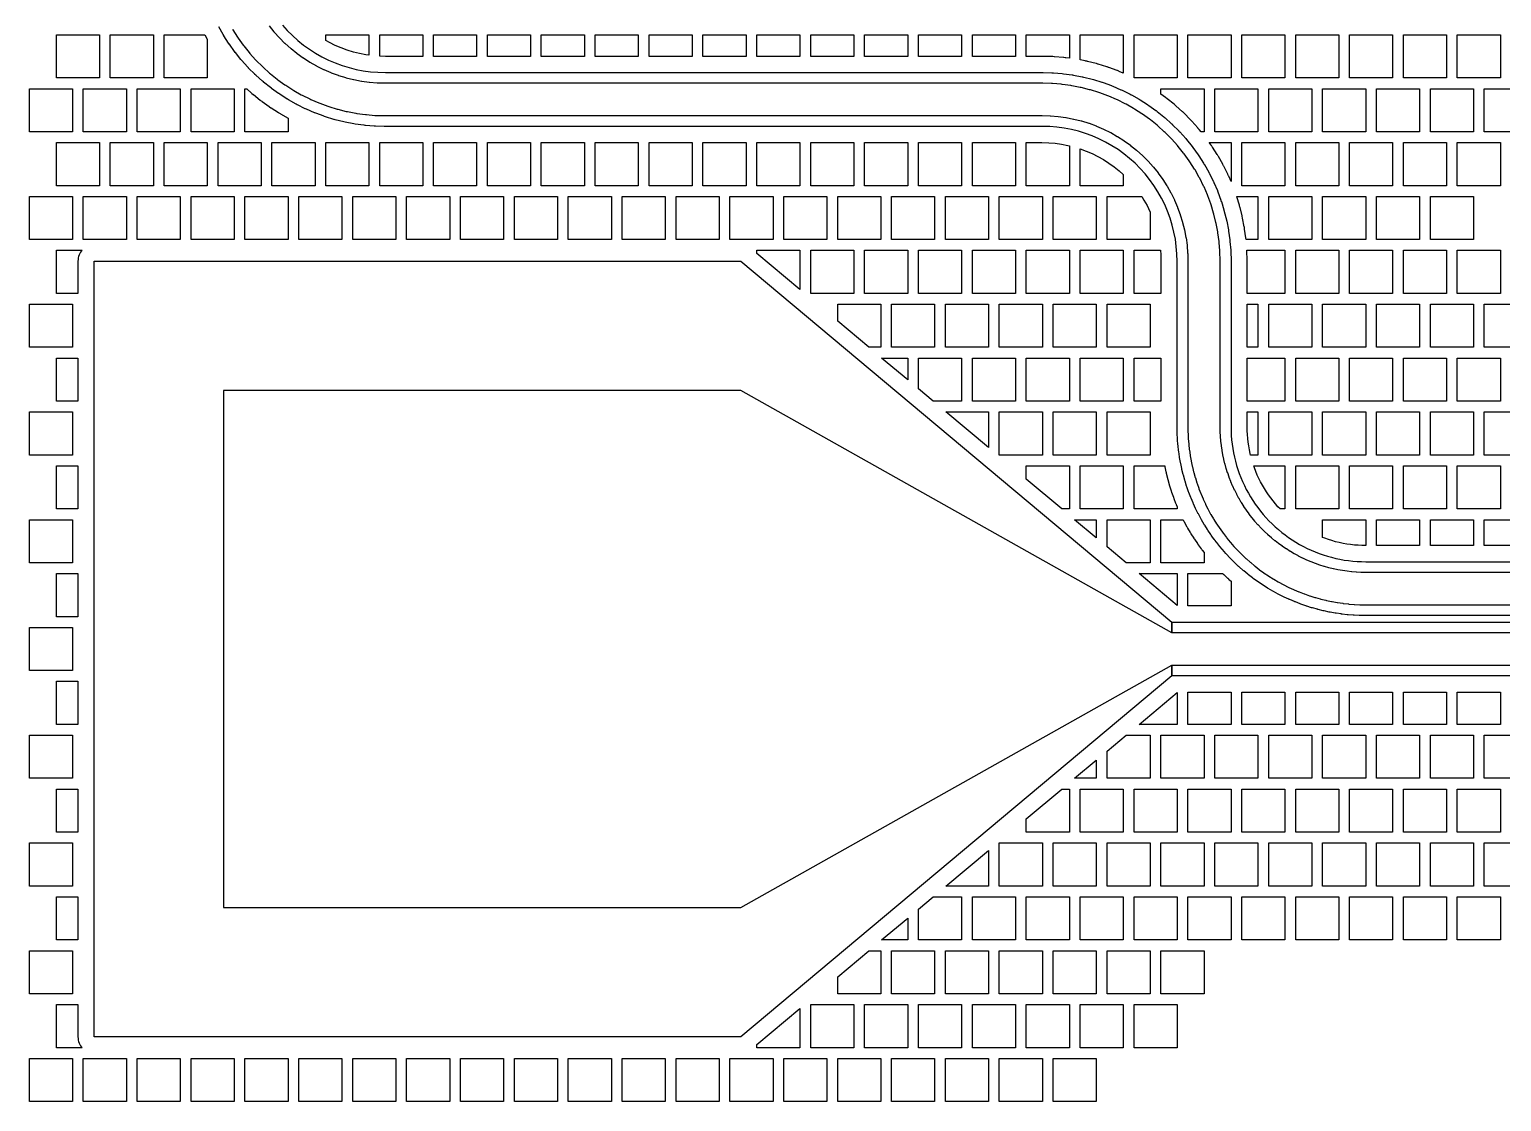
# Model space of a CAD drawing. Header units: metres. Extents: x -10 to 2022, y -10 to 2010.
# Drawn here: x -10 to 673, y -10 to 488 of the extents above; entities that cross this region are included whole.
import ezdxf

# ---------------------------------------------------------------- set-up
doc = ezdxf.new("R2010")
doc.units = ezdxf.units.M

msp = doc.modelspace()

# ---------------------------------------------------------------- linework, layer by layer
for points in [[(2.5, 465), (2.5, 485), (22.5, 485), (22.5, 465), (2.5, 465), (2.5, 465)], [(27.5, 465), (27.5, 485), (47.5, 485), (47.5, 465), (27.5, 465), (27.5, 465)], [(52.5, 465), (52.5, 485), (71.34, 485), (72.5, 482.95), (72.5, 465), (52.5, 465), (52.5, 465)], [(610, 215.5), (609.98, 215.5), (609.82, 215.5), (609.8, 215.5), (607.4, 215.54), (607.36, 215.54), (607.04, 215.55), (607, 215.55), (604.59, 215.67), (604.55, 215.67), (604.23, 215.69), (604.19, 215.69), (601.8, 215.89), (601.76, 215.89), (601.44, 215.92), (601.4, 215.93), (599.01, 216.19), (598.97, 216.2), (598.65, 216.24), (598.61, 216.25), (596.23, 216.59), (596.19, 216.6), (595.88, 216.65), (595.84, 216.66), (593.47, 217.08), (593.43, 217.08), (593.12, 217.15), (593.08, 217.15), (590.73, 217.65), (590.69, 217.66), (590.37, 217.73), (590.33, 217.74), (588, 218.31), (587.96, 218.32), (587.65, 218.4), (587.61, 218.41), (585.3, 219.06), (585.26, 219.07), (584.95, 219.16), (584.91, 219.18), (582.62, 219.9), (582.58, 219.91), (582.28, 220.01), (582.24, 220.02), (579.97, 220.82), (579.93, 220.83), (579.63, 220.94), (579.59, 220.95), (577.35, 221.82), (577.31, 221.84), (577.02, 221.96), (576.98, 221.97), (574.77, 222.91), (574.73, 222.93), (574.44, 223.05), (574.4, 223.07), (572.22, 224.08), (572.18, 224.1), (571.89, 224.24), (571.86, 224.25), (569.71, 225.33), (569.67, 225.35), (569.39, 225.5), (569.35, 225.52), (567.24, 226.66), (567.2, 226.68), (566.92, 226.84), (566.89, 226.86), (564.81, 228.07), (564.78, 228.09), (564.5, 228.26), (564.47, 228.28), (562.43, 229.56), (562.4, 229.58), (562.13, 229.76), (562.1, 229.78), (560.11, 231.12), (560.07, 231.14), (559.81, 231.33), (559.78, 231.35), (557.83, 232.76), (557.79, 232.78), (557.54, 232.97), (557.51, 233), (555.6, 234.47), (555.57, 234.49), (555.32, 234.69), (555.29, 234.72), (553.43, 236.24), (553.4, 236.27), (553.16, 236.48), (553.13, 236.5), (551.32, 238.09), (551.29, 238.12), (551.06, 238.33), (551.03, 238.36), (549.27, 240.01), (549.24, 240.03), (549.01, 240.26), (548.98, 240.28), (547.28, 241.98), (547.26, 242.01), (547.03, 242.24), (547.01, 242.27), (545.36, 244.03), (545.33, 244.06), (545.12, 244.29), (545.09, 244.32), (543.5, 246.13), (543.48, 246.16), (543.27, 246.4), (543.24, 246.43), (541.72, 248.29), (541.69, 248.32), (541.49, 248.57), (541.47, 248.6), (540, 250.51), (539.97, 250.54), (539.78, 250.79), (539.76, 250.83), (538.35, 252.78), (538.33, 252.81), (538.14, 253.07), (538.12, 253.11), (536.78, 255.1), (536.76, 255.13), (536.58, 255.4), (536.56, 255.43), (535.28, 257.47), (535.26, 257.5), (535.09, 257.78), (535.07, 257.81), (533.86, 259.89), (533.84, 259.92), (533.68, 260.2), (533.66, 260.24), (532.52, 262.35), (532.5, 262.39), (532.35, 262.67), (532.33, 262.71), (531.25, 264.86), (531.24, 264.89), (531.1, 265.18), (531.08, 265.22), (530.07, 267.4), (530.05, 267.44), (529.93, 267.73), (529.91, 267.77), (528.97, 269.98), (528.96, 270.02), (528.84, 270.31), (528.82, 270.35), (527.95, 272.59), (527.94, 272.63), (527.83, 272.93), (527.82, 272.97), (527.02, 275.24), (527.01, 275.28), (526.91, 275.58), (526.9, 275.62), (526.18, 277.91), (526.16, 277.95), (526.07, 278.26), (526.06, 278.3), (525.41, 280.61), (525.4, 280.65), (525.32, 280.96), (525.31, 281), (524.74, 283.33), (524.73, 283.37), (524.66, 283.69), (524.65, 283.73), (524.15, 286.08), (524.15, 286.12), (524.08, 286.43), (524.08, 286.47), (523.66, 288.84), (523.65, 288.88), (523.6, 289.19), (523.59, 289.23), (523.25, 291.61), (523.24, 291.65), (523.2, 291.97), (523.19, 292.01), (522.93, 294.4), (522.92, 294.44), (522.89, 294.76), (522.89, 294.8), (522.69, 297.19), (522.69, 297.23), (522.67, 297.55), (522.67, 297.59), (522.55, 300), (522.55, 300.04), (522.54, 300.36), (522.54, 300.4), (522.5, 302.8), (522.5, 302.82), (522.5, 302.98), (522.5, 303), (522.5, 379.83), (522.4, 383.38), (522.13, 386.76), (521.67, 390.11), (521.03, 393.43), (520.22, 396.72), (519.22, 399.95), (518.06, 403.13), (516.72, 406.24), (515.22, 409.27), (513.55, 412.22), (511.73, 415.07), (509.75, 417.82), (507.63, 420.46), (505.37, 422.98), (502.98, 425.37), (500.46, 427.63), (497.82, 429.75), (495.07, 431.73), (492.22, 433.55), (489.27, 435.22), (486.24, 436.72), (483.13, 438.06), (479.95, 439.22), (476.72, 440.22), (473.43, 441.03), (470.11, 441.67), (466.76, 442.13), (463.38, 442.4), (459.83, 442.5), (155, 442.5), (154.97, 442.5), (154.7, 442.5), (154.66, 442.5), (150.6, 442.61), (150.53, 442.62), (149.99, 442.65), (149.93, 442.65), (145.88, 442.98), (145.81, 442.99), (145.27, 443.05), (145.2, 443.05), (141.18, 443.6), (141.11, 443.61), (140.58, 443.7), (140.51, 443.71), (136.52, 444.48), (136.46, 444.49), (135.93, 444.61), (135.86, 444.62), (131.92, 445.6), (131.85, 445.62), (131.33, 445.77), (131.27, 445.78), (127.38, 446.98), (127.32, 447), (126.81, 447.17), (126.74, 447.19), (122.93, 448.59), (122.87, 448.62), (122.36, 448.82), (122.3, 448.84), (118.57, 450.45), (118.51, 450.48), (118.02, 450.7), (117.95, 450.73), (114.32, 452.54), (114.26, 452.57), (113.78, 452.82), (113.72, 452.86), (110.18, 454.85), (110.12, 454.89), (109.66, 455.17), (109.6, 455.2), (106.18, 457.39), (106.12, 457.43), (105.67, 457.73), (105.62, 457.77), (102.32, 460.14), (102.27, 460.18), (101.83, 460.51), (101.78, 460.55), (98.61, 463.1), (98.56, 463.14), (98.15, 463.49), (98.1, 463.53), (95.08, 466.25), (95.03, 466.29), (94.63, 466.66), (94.58, 466.71), (91.71, 469.58), (91.66, 469.63), (91.29, 470.03), (91.25, 470.08), (88.53, 473.1), (88.49, 473.15), (88.14, 473.56), (88.1, 473.61), (85.55, 476.78), (85.51, 476.83), (85.18, 477.27), (85.14, 477.32), (82.77, 480.62), (82.73, 480.67), (82.43, 481.12), (82.39, 481.18), (80.2, 484.6), (80.17, 484.66), (79.89, 485.12), (79.85, 485.18), (77.86, 488.72)], [(84.19, 487.67), (84.43, 487.27), (86.59, 483.9), (86.85, 483.51), (89.18, 480.26), (89.47, 479.89), (91.97, 476.77), (92.28, 476.41), (94.95, 473.44), (95.27, 473.1), (98.1, 470.27), (98.44, 469.95), (101.41, 467.28), (101.77, 466.97), (104.89, 464.47), (105.26, 464.18), (108.51, 461.85), (108.9, 461.59), (112.27, 459.43), (112.67, 459.19), (116.15, 457.22), (116.57, 457), (120.15, 455.23), (120.58, 455.03), (124.24, 453.45), (124.69, 453.28), (128.43, 451.9), (128.88, 451.75), (132.7, 450.57), (133.16, 450.45), (137.03, 449.48), (137.5, 449.38), (141.42, 448.63), (141.89, 448.55), (145.85, 448.01), (146.32, 447.96), (150.3, 447.64), (150.77, 447.61), (154.78, 447.5), (155.02, 447.5), (459.86, 447.5), (459.93, 447.5), (463.59, 447.4), (463.72, 447.39), (467.23, 447.11), (467.36, 447.09), (470.85, 446.62), (470.99, 446.6), (474.44, 445.93), (474.58, 445.9), (477.99, 445.05), (478.12, 445.02), (481.49, 443.98), (481.62, 443.94), (484.92, 442.73), (485.05, 442.68), (488.28, 441.29), (488.4, 441.23), (491.56, 439.66), (491.68, 439.6), (494.74, 437.87), (494.86, 437.8), (497.82, 435.9), (497.93, 435.83), (500.79, 433.77), (500.9, 433.69), (503.64, 431.49), (503.75, 431.4), (506.37, 429.05), (506.47, 428.95), (508.95, 426.47), (509.05, 426.37), (511.4, 423.75), (511.49, 423.64), (513.69, 420.9), (513.77, 420.79), (515.83, 417.93), (515.9, 417.82), (517.8, 414.86), (517.87, 414.74), (519.6, 411.68), (519.66, 411.56), (521.23, 408.4), (521.29, 408.28), (522.68, 405.05), (522.73, 404.92), (523.94, 401.62), (523.98, 401.49), (525.02, 398.12), (525.05, 397.99), (525.9, 394.58), (525.93, 394.44), (526.6, 390.99), (526.62, 390.85), (527.09, 387.36), (527.11, 387.23), (527.39, 383.72), (527.4, 383.59), (527.5, 379.93), (527.5, 379.86), (527.5, 303.01), (527.5, 302.87), (527.54, 300.5), (527.55, 300.22), (527.66, 297.85), (527.68, 297.57), (527.87, 295.22), (527.9, 294.94), (528.16, 292.59), (528.2, 292.31), (528.54, 289.97), (528.58, 289.69), (529, 287.37), (529.05, 287.09), (529.54, 284.78), (529.6, 284.51), (530.16, 282.21), (530.23, 281.94), (530.87, 279.66), (530.95, 279.39), (531.66, 277.14), (531.75, 276.87), (532.53, 274.64), (532.63, 274.38), (533.48, 272.17), (533.58, 271.91), (534.51, 269.73), (534.62, 269.48), (535.61, 267.33), (535.73, 267.08), (536.79, 264.97), (536.92, 264.72), (538.05, 262.64), (538.19, 262.39), (539.38, 260.35), (539.52, 260.11), (540.78, 258.11), (540.94, 257.88), (542.26, 255.92), (542.42, 255.69), (543.8, 253.77), (543.97, 253.54), (545.41, 251.67), (545.59, 251.45), (547.09, 249.63), (547.27, 249.42), (548.83, 247.64), (549.02, 247.43), (550.64, 245.71), (550.83, 245.51), (552.51, 243.83), (552.71, 243.64), (554.43, 242.02), (554.64, 241.83), (556.42, 240.27), (556.63, 240.09), (558.45, 238.59), (558.67, 238.41), (560.54, 236.97), (560.77, 236.8), (562.69, 235.42), (562.92, 235.26), (564.88, 233.94), (565.11, 233.78), (567.11, 232.52), (567.35, 232.38), (569.39, 231.19), (569.64, 231.05), (571.72, 229.92), (571.97, 229.79), (574.08, 228.73), (574.33, 228.61), (576.48, 227.62), (576.73, 227.51), (578.91, 226.58), (579.17, 226.48), (581.38, 225.63), (581.64, 225.53), (583.87, 224.75), (584.14, 224.66), (586.39, 223.95), (586.66, 223.87), (588.94, 223.23), (589.21, 223.16), (591.51, 222.6), (591.78, 222.54), (594.09, 222.05), (594.37, 222), (596.69, 221.58), (596.97, 221.54), (599.31, 221.2), (599.59, 221.16), (601.94, 220.9), (602.22, 220.87), (604.57, 220.68), (604.85, 220.66), (607.22, 220.55), (607.5, 220.54), (609.87, 220.5), (610.01, 220.5), (1030, 220.5)], [(1030, 235.5), (610.08, 235.5), (610.04, 235.5), (607.88, 235.53), (607.8, 235.54), (605.72, 235.64), (605.64, 235.64), (603.56, 235.81), (603.48, 235.82), (601.41, 236.05), (601.33, 236.06), (599.27, 236.36), (599.19, 236.37), (597.14, 236.74), (597.06, 236.75), (595.02, 237.19), (594.94, 237.2), (592.92, 237.7), (592.84, 237.72), (590.83, 238.28), (590.76, 238.3), (588.77, 238.93), (588.69, 238.95), (586.73, 239.64), (586.65, 239.67), (584.71, 240.42), (584.63, 240.45), (582.71, 241.26), (582.64, 241.29), (580.75, 242.17), (580.68, 242.2), (578.81, 243.14), (578.74, 243.17), (576.91, 244.17), (576.84, 244.21), (575.04, 245.26), (574.98, 245.3), (573.21, 246.41), (573.14, 246.45), (571.42, 247.62), (571.35, 247.66), (569.66, 248.88), (569.6, 248.93), (567.95, 250.2), (567.88, 250.25), (566.28, 251.58), (566.22, 251.63), (564.65, 253.01), (564.59, 253.06), (563.07, 254.48), (563.01, 254.54), (561.54, 256.01), (561.48, 256.07), (560.06, 257.59), (560.01, 257.65), (558.63, 259.22), (558.58, 259.28), (557.25, 260.88), (557.2, 260.95), (555.93, 262.6), (555.88, 262.66), (554.66, 264.35), (554.62, 264.42), (553.45, 266.14), (553.41, 266.21), (552.3, 267.98), (552.26, 268.04), (551.21, 269.84), (551.17, 269.91), (550.17, 271.74), (550.14, 271.81), (549.2, 273.68), (549.17, 273.75), (548.29, 275.64), (548.26, 275.71), (547.45, 277.63), (547.42, 277.71), (546.67, 279.65), (546.64, 279.73), (545.95, 281.69), (545.93, 281.77), (545.3, 283.76), (545.28, 283.83), (544.72, 285.84), (544.7, 285.92), (544.2, 287.94), (544.19, 288.02), (543.75, 290.06), (543.74, 290.14), (543.37, 292.19), (543.36, 292.27), (543.06, 294.33), (543.05, 294.41), (542.82, 296.48), (542.81, 296.56), (542.64, 298.64), (542.64, 298.72), (542.54, 300.8), (542.53, 300.88), (542.5, 303.04), (542.5, 303.08), (542.5, 379.98), (542.5, 380.22), (542.39, 384.23), (542.36, 384.7), (542.04, 388.68), (541.99, 389.15), (541.45, 393.11), (541.37, 393.58), (540.62, 397.5), (540.52, 397.97), (539.55, 401.84), (539.43, 402.3), (538.25, 406.12), (538.1, 406.57), (536.72, 410.31), (536.55, 410.76), (534.97, 414.42), (534.77, 414.85), (533, 418.43), (532.78, 418.85), (530.81, 422.33), (530.57, 422.73), (528.41, 426.1), (528.15, 426.49), (525.82, 429.74), (525.53, 430.11), (523.03, 433.23), (522.72, 433.59), (520.05, 436.56), (519.73, 436.9), (516.9, 439.73), (516.56, 440.05), (513.59, 442.72), (513.23, 443.03), (510.11, 445.53), (509.74, 445.82), (506.49, 448.15), (506.1, 448.41), (502.73, 450.57), (502.33, 450.81), (498.85, 452.78), (498.43, 453), (494.85, 454.77), (494.42, 454.97), (490.76, 456.55), (490.31, 456.72), (486.57, 458.1), (486.12, 458.25), (482.3, 459.43), (481.84, 459.55), (477.97, 460.52), (477.5, 460.62), (473.58, 461.37), (473.11, 461.45), (469.15, 461.99), (468.68, 462.04), (464.7, 462.36), (464.23, 462.39), (460.22, 462.5), (459.98, 462.5), (155.14, 462.5), (155.07, 462.5), (151.41, 462.6), (151.28, 462.61), (147.77, 462.89), (147.64, 462.91), (144.15, 463.38), (144.01, 463.4), (140.56, 464.07), (140.42, 464.1), (137.01, 464.95), (136.88, 464.98), (133.51, 466.02), (133.38, 466.06), (130.08, 467.27), (129.95, 467.32), (126.72, 468.71), (126.6, 468.77), (123.44, 470.34), (123.32, 470.4), (120.26, 472.13), (120.14, 472.2), (117.18, 474.1), (117.07, 474.17), (114.21, 476.23), (114.1, 476.31), (111.36, 478.51), (111.25, 478.6), (108.63, 480.95), (108.53, 481.05), (106.05, 483.53), (105.95, 483.63), (103.6, 486.25), (103.51, 486.36), (101.31, 489.1)], [(107.37, 489.54), (109.63, 487.02), (112.02, 484.63), (114.54, 482.37), (117.18, 480.25), (119.93, 478.27), (122.78, 476.45), (125.73, 474.78), (128.76, 473.28), (131.87, 471.94), (135.05, 470.78), (138.28, 469.78), (141.57, 468.97), (144.89, 468.33), (148.24, 467.87), (151.62, 467.6), (155.17, 467.5), (460, 467.5), (460.03, 467.5), (460.3, 467.5), (460.34, 467.5), (464.4, 467.39), (464.47, 467.38), (465.01, 467.35), (465.07, 467.35), (469.12, 467.02), (469.19, 467.01), (469.73, 466.95), (469.8, 466.95), (473.82, 466.4), (473.89, 466.39), (474.42, 466.3), (474.49, 466.29), (478.48, 465.52), (478.54, 465.51), (479.07, 465.39), (479.14, 465.38), (483.08, 464.4), (483.15, 464.38), (483.67, 464.23), (483.73, 464.22), (487.62, 463.02), (487.68, 463), (488.19, 462.83), (488.26, 462.81), (492.07, 461.41), (492.13, 461.38), (492.64, 461.18), (492.7, 461.16), (496.43, 459.55), (496.49, 459.52), (496.98, 459.3), (497.05, 459.27), (500.68, 457.46), (500.74, 457.43), (501.22, 457.18), (501.28, 457.14), (504.82, 455.15), (504.88, 455.11), (505.34, 454.83), (505.4, 454.8), (508.82, 452.61), (508.88, 452.57), (509.33, 452.27), (509.38, 452.23), (512.68, 449.86), (512.73, 449.82), (513.17, 449.49), (513.22, 449.45), (516.39, 446.9), (516.44, 446.86), (516.85, 446.51), (516.9, 446.47), (519.92, 443.75), (519.97, 443.71), (520.37, 443.34), (520.42, 443.29), (523.29, 440.42), (523.34, 440.37), (523.71, 439.97), (523.75, 439.92), (526.47, 436.9), (526.51, 436.85), (526.86, 436.44), (526.9, 436.39), (529.45, 433.22), (529.49, 433.17), (529.82, 432.73), (529.86, 432.68), (532.23, 429.38), (532.27, 429.33), (532.57, 428.88), (532.61, 428.82), (534.8, 425.4), (534.83, 425.34), (535.11, 424.88), (535.15, 424.82), (537.14, 421.28), (537.18, 421.22), (537.43, 420.74), (537.46, 420.68), (539.27, 417.05), (539.3, 416.98), (539.52, 416.49), (539.55, 416.43), (541.16, 412.7), (541.18, 412.64), (541.38, 412.13), (541.41, 412.07), (542.81, 408.26), (542.83, 408.19), (543, 407.68), (543.02, 407.62), (544.22, 403.73), (544.23, 403.67), (544.38, 403.15), (544.4, 403.08), (545.38, 399.14), (545.39, 399.07), (545.51, 398.54), (545.52, 398.48), (546.29, 394.49), (546.3, 394.42), (546.39, 393.89), (546.4, 393.82), (546.95, 389.8), (546.95, 389.73), (547.01, 389.19), (547.02, 389.12), (547.35, 385.07), (547.35, 385.01), (547.38, 384.47), (547.39, 384.4), (547.5, 380.34), (547.5, 380.3), (547.5, 380.03), (547.5, 380), (547.5, 303.1), (547.53, 301), (547.63, 299), (547.79, 297), (548.01, 295.01), (548.3, 293.03), (548.65, 291.05), (549.07, 289.09), (549.55, 287.15), (550.08, 285.22), (550.69, 283.31), (551.35, 281.42), (552.07, 279.55), (552.85, 277.7), (553.69, 275.88), (554.59, 274.09), (555.54, 272.33), (556.55, 270.6), (557.62, 268.9), (558.74, 267.24), (559.91, 265.62), (561.14, 264.03), (562.41, 262.49), (563.73, 260.98), (565.1, 259.52), (566.52, 258.1), (567.98, 256.73), (569.49, 255.41), (571.03, 254.14), (572.62, 252.91), (574.24, 251.74), (575.9, 250.62), (577.6, 249.55), (579.33, 248.54), (581.09, 247.59), (582.88, 246.69), (584.7, 245.85), (586.55, 245.07), (588.42, 244.35), (590.31, 243.69), (592.22, 243.08), (594.15, 242.55), (596.09, 242.07), (598.05, 241.65), (600.03, 241.3), (602.01, 241.01), (604, 240.79), (606, 240.63), (608, 240.53), (610.1, 240.5), (1030, 240.5)], [(127.5, 482.4), (127.5, 485), (147.5, 485), (147.5, 475.54), (146.1, 475.73), (143.18, 476.29), (140.29, 477.01), (137.44, 477.89), (134.65, 478.91), (131.91, 480.09), (129.24, 481.41), (127.5, 482.4), (127.5, 482.4)], [(152.5, 475.08), (152.5, 485), (172.5, 485), (172.5, 475), (155.27, 475), (152.5, 475.08), (152.5, 475.08)], [(177.5, 475), (177.5, 485), (197.5, 485), (197.5, 475), (177.5, 475), (177.5, 475)], [(202.5, 475), (202.5, 485), (222.5, 485), (222.5, 475), (202.5, 475), (202.5, 475)], [(227.5, 475), (227.5, 485), (247.5, 485), (247.5, 475), (227.5, 475), (227.5, 475)], [(252.5, 475), (252.5, 485), (272.5, 485), (272.5, 475), (252.5, 475), (252.5, 475)], [(277.5, 475), (277.5, 485), (297.5, 485), (297.5, 475), (277.5, 475), (277.5, 475)], [(302.5, 475), (302.5, 485), (322.5, 485), (322.5, 475), (302.5, 475), (302.5, 475)], [(327.5, 475), (327.5, 485), (347.5, 485), (347.5, 475), (327.5, 475), (327.5, 475)], [(352.5, 475), (352.5, 485), (372.5, 485), (372.5, 475), (352.5, 475), (352.5, 475)], [(377.5, 475), (377.5, 485), (397.5, 485), (397.5, 475), (377.5, 475), (377.5, 475)], [(402.5, 475), (402.5, 485), (422.5, 485), (422.5, 475), (402.5, 475), (402.5, 475)], [(427.5, 475), (427.5, 485), (447.5, 485), (447.5, 475), (427.5, 475), (427.5, 475)], [(452.5, 475), (452.5, 485), (472.5, 485), (472.5, 474.15), (470.81, 474.38), (470.61, 474.4), (469.93, 474.48), (469.73, 474.49), (465.68, 474.82), (465.48, 474.84), (464.8, 474.87), (464.6, 474.88), (460.54, 474.99), (460.44, 474.99), (460.1, 475), (460, 475), (452.5, 475), (452.5, 475)], [(477.5, 473.35), (477.5, 485), (497.5, 485), (497.5, 467.26), (495.66, 468.05), (495.48, 468.12), (494.85, 468.37), (494.66, 468.45), (490.84, 469.85), (490.65, 469.91), (490.01, 470.13), (489.82, 470.19), (485.94, 471.39), (485.74, 471.44), (485.09, 471.62), (484.89, 471.68), (480.95, 472.66), (480.75, 472.7), (480.09, 472.85), (479.89, 472.89), (477.5, 473.35), (477.5, 473.35)], [(502.5, 465), (502.5, 485), (522.5, 485), (522.5, 465), (502.5, 465), (502.5, 465)], [(527.5, 465), (527.5, 485), (547.5, 485), (547.5, 465), (527.5, 465), (527.5, 465)], [(552.5, 465), (552.5, 485), (572.5, 485), (572.5, 465), (552.5, 465), (552.5, 465)], [(577.5, 465), (577.5, 485), (597.5, 485), (597.5, 465), (577.5, 465), (577.5, 465)], [(602.5, 465), (602.5, 485), (622.5, 485), (622.5, 465), (602.5, 465), (602.5, 465)], [(627.5, 465), (627.5, 485), (647.5, 485), (647.5, 465), (627.5, 465), (627.5, 465)], [(652.5, 465), (652.5, 485), (672.5, 485), (672.5, 465), (652.5, 465), (652.5, 465)], [(-10, 440), (-10, 460), (10, 460), (10, 440), (-10, 440), (-10, 440)], [(15, 440), (15, 460), (35, 460), (35, 440), (15, 440), (15, 440)], [(40, 440), (40, 460), (60, 460), (60, 440), (40, 440), (40, 440)], [(65, 440), (65, 460), (85, 460), (85, 440), (65, 440), (65, 440)], [(90, 440), (90, 460), (90.81, 460), (93.09, 457.95), (93.24, 457.82), (93.76, 457.38), (93.92, 457.25), (97.08, 454.7), (97.24, 454.58), (97.78, 454.17), (97.94, 454.05), (101.24, 451.68), (101.41, 451.56), (101.97, 451.18), (102.14, 451.07), (105.56, 448.88), (105.73, 448.78), (106.31, 448.43), (106.49, 448.33), (110, 446.34), (110, 440), (90, 440), (90, 440)], [(515, 457.43), (515, 460), (535, 460), (535, 440), (533.62, 440), (532.75, 441.08), (532.62, 441.24), (532.18, 441.76), (532.05, 441.91), (529.34, 444.93), (529.2, 445.08), (528.73, 445.57), (528.59, 445.72), (525.72, 448.59), (525.57, 448.73), (525.08, 449.2), (524.93, 449.34), (521.91, 452.05), (521.76, 452.18), (521.24, 452.62), (521.08, 452.75), (517.92, 455.3), (517.76, 455.42), (517.22, 455.83), (517.06, 455.95), (515, 457.43), (515, 457.43)], [(540, 440), (540, 460), (560, 460), (560, 440), (540, 440), (540, 440)], [(565, 440), (565, 460), (585, 460), (585, 440), (565, 440), (565, 440)], [(590, 440), (590, 460), (610, 460), (610, 440), (590, 440), (590, 440)], [(615, 440), (615, 460), (635, 460), (635, 440), (615, 440), (615, 440)], [(640, 440), (640, 460), (660, 460), (660, 440), (640, 440), (640, 440)], [(665, 440), (665, 460), (685, 460), (685, 440), (665, 440), (665, 440)], [(2.5, 415), (2.5, 435), (22.5, 435), (22.5, 415), (2.5, 415), (2.5, 415)], [(27.5, 415), (27.5, 435), (47.5, 435), (47.5, 415), (27.5, 415), (27.5, 415)], [(52.5, 415), (52.5, 435), (72.5, 435), (72.5, 415), (52.5, 415), (52.5, 415)], [(77.5, 415), (77.5, 435), (97.5, 435), (97.5, 415), (77.5, 415), (77.5, 415)], [(102.5, 415), (102.5, 435), (122.5, 435), (122.5, 415), (102.5, 415), (102.5, 415)], [(127.5, 415), (127.5, 435), (147.5, 435), (147.5, 415), (127.5, 415), (127.5, 415)], [(152.5, 415), (152.5, 435), (155, 435), (172.5, 435), (172.5, 415), (152.5, 415), (152.5, 415)], [(177.5, 415), (177.5, 435), (197.5, 435), (197.5, 415), (177.5, 415), (177.5, 415)], [(202.5, 415), (202.5, 435), (222.5, 435), (222.5, 415), (202.5, 415), (202.5, 415)], [(227.5, 415), (227.5, 435), (247.5, 435), (247.5, 415), (227.5, 415), (227.5, 415)], [(252.5, 415), (252.5, 435), (272.5, 435), (272.5, 415), (252.5, 415), (252.5, 415)], [(277.5, 415), (277.5, 435), (297.5, 435), (297.5, 415), (277.5, 415), (277.5, 415)], [(302.5, 415), (302.5, 435), (322.5, 435), (322.5, 415), (302.5, 415), (302.5, 415)], [(327.5, 415), (327.5, 435), (347.5, 435), (347.5, 415), (327.5, 415), (327.5, 415)], [(352.5, 415), (352.5, 435), (372.5, 435), (372.5, 415), (352.5, 415), (352.5, 415)], [(377.5, 415), (377.5, 435), (397.5, 435), (397.5, 415), (377.5, 415), (377.5, 415)], [(402.5, 415), (402.5, 435), (422.5, 435), (422.5, 415), (402.5, 415), (402.5, 415)], [(427.5, 415), (427.5, 435), (447.5, 435), (447.5, 415), (427.5, 415), (427.5, 415)], [(452.5, 415), (452.5, 435), (459.73, 435), (462.98, 434.91), (465.95, 434.67), (468.9, 434.27), (471.82, 433.71), (472.5, 433.54), (472.5, 415), (452.5, 415), (452.5, 415)], [(477.5, 415), (477.5, 432.13), (477.56, 432.11), (480.35, 431.09), (483.09, 429.91), (485.76, 428.59), (488.35, 427.12), (490.86, 425.52), (493.28, 423.78), (495.6, 421.91), (497.5, 420.21), (497.5, 415), (477.5, 415), (477.5, 415)], [(537.43, 435), (547.5, 435), (547.5, 416.93), (546.44, 419.39), (546.36, 419.58), (546.07, 420.19), (545.99, 420.38), (544.18, 424.02), (544.09, 424.2), (543.77, 424.8), (543.67, 424.97), (541.67, 428.51), (541.57, 428.69), (541.22, 429.27), (541.12, 429.44), (538.93, 432.86), (538.82, 433.03), (538.44, 433.59), (538.32, 433.76), (537.43, 435), (537.43, 435)], [(552.5, 415), (552.5, 435), (572.5, 435), (572.5, 415), (552.5, 415), (552.5, 415)], [(577.5, 415), (577.5, 435), (597.5, 435), (597.5, 415), (577.5, 415), (577.5, 415)], [(602.5, 415), (602.5, 435), (622.5, 435), (622.5, 415), (602.5, 415), (602.5, 415)], [(627.5, 415), (627.5, 435), (647.5, 435), (647.5, 415), (627.5, 415), (627.5, 415)], [(652.5, 415), (652.5, 435), (672.5, 435), (672.5, 415), (652.5, 415), (652.5, 415)], [(-10, 390), (-10, 410), (10, 410), (10, 390), (-10, 390), (-10, 390)], [(15, 390), (15, 410), (35, 410), (35, 390), (15, 390), (15, 390)], [(40, 390), (40, 410), (60, 410), (60, 390), (40, 390), (40, 390)], [(65, 390), (65, 410), (85, 410), (85, 390), (65, 390), (65, 390)], [(90, 390), (90, 410), (110, 410), (110, 390), (90, 390), (90, 390)], [(115, 390), (115, 410), (135, 410), (135, 390), (115, 390), (115, 390)], [(140, 390), (140, 410), (160, 410), (160, 390), (140, 390), (140, 390)], [(165, 390), (165, 410), (185, 410), (185, 390), (165, 390), (165, 390)], [(190, 390), (190, 410), (210, 410), (210, 390), (190, 390), (190, 390)], [(215, 390), (215, 410), (235, 410), (235, 390), (215, 390), (215, 390)], [(240, 390), (240, 410), (260, 410), (260, 390), (240, 390), (240, 390)], [(265, 390), (265, 410), (285, 410), (285, 390), (265, 390), (265, 390)], [(290, 390), (290, 410), (310, 410), (310, 390), (290, 390), (290, 390)], [(315, 390), (315, 410), (335, 410), (335, 390), (315, 390), (315, 390)], [(340, 390), (340, 410), (360, 410), (360, 390), (340, 390), (340, 390)], [(365, 390), (365, 410), (385, 410), (385, 390), (365, 390), (365, 390)], [(390, 390), (390, 410), (410, 410), (410, 390), (390, 390), (390, 390)], [(415, 390), (415, 410), (435, 410), (435, 390), (415, 390), (415, 390)], [(440, 390), (440, 410), (460, 410), (460, 390), (440, 390), (440, 390)], [(465, 390), (465, 410), (485, 410), (485, 390), (465, 390), (465, 390)], [(490, 390), (490, 410), (506.07, 410), (507.12, 408.35), (508.59, 405.76), (509.91, 403.09), (510, 402.88), (510, 390), (490, 390), (490, 390)], [(550.13, 410), (560, 410), (560, 390), (554.47, 390), (554.4, 390.61), (554.38, 390.81), (553.83, 394.83), (553.8, 395.03), (553.69, 395.7), (553.65, 395.9), (552.89, 399.89), (552.85, 400.09), (552.7, 400.75), (552.66, 400.95), (551.68, 404.89), (551.62, 405.09), (551.44, 405.74), (551.39, 405.94), (550.19, 409.82), (550.13, 410), (550.13, 410)], [(565, 390), (565, 410), (585, 410), (585, 390), (565, 390), (565, 390)], [(590, 390), (590, 410), (610, 410), (610, 390), (590, 390), (590, 390)], [(615, 390), (615, 410), (635, 410), (635, 390), (615, 390), (615, 390)], [(640, 390), (640, 410), (660, 410), (660, 390), (640, 390), (640, 390)], [(2.5, 365), (2.5, 385), (14.42, 385), (14.2, 384.76), (13.76, 384.17), (13.39, 383.54), (13.07, 382.87), (12.82, 382.18), (12.64, 381.46), (12.54, 380.74), (12.5, 380), (12.5, 365), (2.5, 365), (2.5, 365)], [(327.5, 383.5), (327.5, 385), (347.5, 385), (347.5, 366.75), (327.5, 383.5), (327.5, 383.5)], [(352.5, 365), (352.5, 385), (372.5, 385), (372.5, 365), (352.5, 365), (352.5, 365)], [(377.5, 365), (377.5, 385), (397.5, 385), (397.5, 365), (377.5, 365), (377.5, 365)], [(402.5, 365), (402.5, 385), (422.5, 385), (422.5, 365), (402.5, 365), (402.5, 365)], [(427.5, 365), (427.5, 385), (447.5, 385), (447.5, 365), (427.5, 365), (427.5, 365)], [(452.5, 365), (452.5, 385), (472.5, 385), (472.5, 365), (452.5, 365), (452.5, 365)], [(477.5, 365), (477.5, 385), (497.5, 385), (497.5, 365), (477.5, 365), (477.5, 365)], [(502.5, 365), (502.5, 385), (514.75, 385), (514.91, 382.98), (515, 379.73), (515, 365), (502.5, 365), (502.5, 365)], [(554.86, 385), (572.5, 385), (572.5, 365), (555, 365), (555, 380), (555, 380.1), (554.99, 380.44), (554.99, 380.54), (554.88, 384.6), (554.87, 384.8), (554.86, 385), (554.86, 385)], [(577.5, 365), (577.5, 385), (597.5, 385), (597.5, 365), (577.5, 365), (577.5, 365)], [(602.5, 365), (602.5, 385), (622.5, 385), (622.5, 365), (602.5, 365), (602.5, 365)], [(627.5, 365), (627.5, 385), (647.5, 385), (647.5, 365), (627.5, 365), (627.5, 365)], [(652.5, 365), (652.5, 385), (672.5, 385), (672.5, 365), (652.5, 365), (652.5, 365)], [(520, 187.5), (320, 20), (20, 20), (20, 380), (320, 380), (520, 212.5), (520, 207.5), (320, 320), (80, 320), (80, 80), (320, 80), (520, 192.5), (520, 187.5), (520, 187.5)], [(-10, 340), (-10, 360), (10, 360), (10, 340), (-10, 340), (-10, 340)], [(365, 352.1), (365, 360), (385, 360), (385, 340), (379.44, 340), (365, 352.1), (365, 352.1)], [(390, 340), (390, 360), (410, 360), (410, 340), (390, 340), (390, 340)], [(415, 340), (415, 360), (435, 360), (435, 340), (415, 340), (415, 340)], [(440, 340), (440, 360), (460, 360), (460, 340), (440, 340), (440, 340)], [(465, 340), (465, 360), (485, 360), (485, 340), (465, 340), (465, 340)], [(490, 340), (490, 360), (510, 360), (510, 340), (490, 340), (490, 340)], [(555, 360), (560, 360), (560, 340), (555, 340), (555, 360), (555, 360)], [(565, 340), (565, 360), (585, 360), (585, 340), (565, 340), (565, 340)], [(590, 340), (590, 360), (610, 360), (610, 340), (590, 340), (590, 340)], [(615, 340), (615, 360), (635, 360), (635, 340), (615, 340), (615, 340)], [(640, 340), (640, 360), (660, 360), (660, 340), (640, 340), (640, 340)], [(665, 340), (665, 360), (685, 360), (685, 340), (665, 340), (665, 340)], [(2.5, 315), (2.5, 335), (12.5, 335), (12.5, 315), (2.5, 315), (2.5, 315)], [(385.41, 335), (397.5, 335), (397.5, 324.88), (385.41, 335), (385.41, 335)], [(402.5, 320.69), (402.5, 335), (422.5, 335), (422.5, 315), (409.29, 315), (402.5, 320.69), (402.5, 320.69)], [(427.5, 315), (427.5, 335), (447.5, 335), (447.5, 315), (427.5, 315), (427.5, 315)], [(452.5, 315), (452.5, 335), (472.5, 335), (472.5, 315), (452.5, 315), (452.5, 315)], [(477.5, 315), (477.5, 335), (497.5, 335), (497.5, 315), (477.5, 315), (477.5, 315)], [(502.5, 315), (502.5, 335), (515, 335), (515, 315), (502.5, 315), (502.5, 315)], [(555, 335), (572.5, 335), (572.5, 315), (555, 315), (555, 335), (555, 335)], [(577.5, 315), (577.5, 335), (597.5, 335), (597.5, 315), (577.5, 315), (577.5, 315)], [(602.5, 315), (602.5, 335), (622.5, 335), (622.5, 315), (602.5, 315), (602.5, 315)], [(627.5, 315), (627.5, 335), (647.5, 335), (647.5, 315), (627.5, 315), (627.5, 315)], [(652.5, 315), (652.5, 335), (672.5, 335), (672.5, 315), (652.5, 315), (652.5, 315)], [(-10, 290), (-10, 310), (10, 310), (10, 290), (-10, 290), (-10, 290)], [(415.26, 310), (435, 310), (435, 293.47), (415.26, 310), (415.26, 310)], [(440, 290), (440, 310), (460, 310), (460, 290), (440, 290), (440, 290)], [(465, 290), (465, 310), (485, 310), (485, 290), (465, 290), (465, 290)], [(490, 290), (490, 310), (510, 310), (510, 290), (490, 290), (490, 290)], [(555, 310), (560, 310), (560, 290), (556.57, 290), (556.38, 290.76), (556.02, 292.49), (555.71, 294.22), (555.45, 295.97), (555.26, 297.72), (555.12, 299.48), (555.03, 301.24), (555, 303.16), (555, 310), (555, 310)], [(565, 290), (565, 310), (585, 310), (585, 290), (565, 290), (565, 290)], [(590, 290), (590, 310), (610, 310), (610, 290), (590, 290), (590, 290)], [(615, 290), (615, 310), (635, 310), (635, 290), (615, 290), (615, 290)], [(640, 290), (640, 310), (660, 310), (660, 290), (640, 290), (640, 290)], [(665, 290), (665, 310), (685, 310), (685, 290), (665, 290), (665, 290)], [(2.5, 265), (2.5, 285), (12.5, 285), (12.5, 265), (2.5, 265), (2.5, 265)], [(452.5, 278.81), (452.5, 285), (472.5, 285), (472.5, 265), (468.99, 265), (452.5, 278.81), (452.5, 278.81)], [(477.5, 265), (477.5, 285), (497.5, 285), (497.5, 265), (477.5, 265), (477.5, 265)], [(502.5, 265), (502.5, 285), (516.72, 285), (516.79, 284.64), (516.82, 284.53), (517.31, 282.17), (517.34, 282.06), (517.43, 281.67), (517.46, 281.55), (518.03, 279.21), (518.06, 279.1), (518.16, 278.71), (518.19, 278.59), (518.84, 276.28), (518.87, 276.16), (518.99, 275.78), (519.02, 275.66), (519.74, 273.37), (519.78, 273.26), (519.9, 272.88), (519.94, 272.76), (520.74, 270.49), (520.78, 270.38), (520.92, 270), (520.96, 269.89), (521.82, 267.65), (521.87, 267.54), (522.02, 267.16), (522.07, 267.05), (522.5, 266.03), (522.5, 265), (502.5, 265), (502.5, 265)], [(558.04, 285), (572.5, 285), (572.5, 265), (570.25, 265), (569.29, 266.03), (568.12, 267.35), (567, 268.71), (565.92, 270.11), (564.89, 271.54), (563.91, 273), (562.97, 274.49), (562.08, 276.01), (561.24, 277.56), (560.45, 279.14), (559.71, 280.74), (559.02, 282.36), (558.39, 284.01), (558.04, 285), (558.04, 285)], [(577.5, 265), (577.5, 285), (597.5, 285), (597.5, 265), (577.5, 265), (577.5, 265)], [(602.5, 265), (602.5, 285), (622.5, 285), (622.5, 265), (602.5, 265), (602.5, 265)], [(627.5, 265), (627.5, 285), (647.5, 285), (647.5, 265), (627.5, 265), (627.5, 265)], [(652.5, 265), (652.5, 285), (672.5, 285), (672.5, 265), (652.5, 265), (652.5, 265)], [(-10, 240), (-10, 260), (10, 260), (10, 240), (-10, 240), (-10, 240)], [(474.96, 260), (485, 260), (485, 251.6), (474.96, 260), (474.96, 260)], [(490, 247.41), (490, 260), (510, 260), (510, 240), (498.85, 240), (490, 247.41), (490, 247.41)], [(515, 240), (515, 260), (525.3, 260), (525.63, 259.34), (525.68, 259.24), (525.87, 258.88), (525.92, 258.78), (527.07, 256.66), (527.13, 256.56), (527.32, 256.21), (527.38, 256.1), (528.6, 254.03), (528.66, 253.92), (528.87, 253.58), (528.93, 253.48), (530.21, 251.44), (530.27, 251.34), (530.49, 251.01), (530.56, 250.91), (531.9, 248.91), (531.97, 248.81), (532.2, 248.49), (532.27, 248.39), (533.68, 246.44), (533.75, 246.34), (533.99, 246.02), (534.06, 245.92), (535, 244.71), (535, 240), (515, 240), (515, 240)], [(590, 251.78), (590, 260), (610, 260), (610, 248), (608.24, 248.03), (606.48, 248.12), (604.72, 248.26), (602.97, 248.45), (601.22, 248.71), (599.49, 249.02), (597.76, 249.38), (596.05, 249.8), (594.35, 250.28), (592.67, 250.8), (591.01, 251.39), (590, 251.78), (590, 251.78)], [(615, 248), (615, 260), (635, 260), (635, 248), (615, 248), (615, 248)], [(640, 248), (640, 260), (660, 260), (660, 248), (640, 248), (640, 248)], [(665, 248), (665, 260), (685, 260), (685, 248), (665, 248), (665, 248)], [(2.5, 215), (2.5, 235), (12.5, 235), (12.5, 215), (2.5, 215), (2.5, 215)], [(504.82, 235), (522.5, 235), (522.5, 220.19), (504.82, 235), (504.82, 235)], [(527.5, 220), (527.5, 235), (543.66, 235), (543.68, 234.98), (543.77, 234.9), (544.06, 234.62), (544.14, 234.54), (545.9, 232.89), (545.98, 232.81), (546.28, 232.54), (546.37, 232.46), (547.5, 231.47), (547.5, 220), (527.5, 220), (527.5, 220)], [(1480, 212.5), (1480, 207.5), (520, 207.5), (520, 212.5), (1480, 212.5), (1480, 212.5)], [(1030, 215.5), (610, 215.5), (610, 215.5)], [(-10, 190), (-10, 210), (10, 210), (10, 190), (-10, 190), (-10, 190)], [(520, 187.5), (520, 192.5), (1480, 192.5), (1480, 187.5), (520, 187.5), (520, 187.5)], [(2.5, 165), (2.5, 185), (12.5, 185), (12.5, 165), (2.5, 165), (2.5, 165)], [(522.5, 179.81), (522.5, 165), (504.82, 165), (522.5, 179.81), (522.5, 179.81)], [(527.5, 165), (527.5, 180), (547.5, 180), (547.5, 165), (527.5, 165), (527.5, 165)], [(552.5, 165), (552.5, 180), (572.5, 180), (572.5, 165), (552.5, 165), (552.5, 165)], [(577.5, 165), (577.5, 180), (597.5, 180), (597.5, 165), (577.5, 165), (577.5, 165)], [(602.5, 165), (602.5, 180), (622.5, 180), (622.5, 165), (602.5, 165), (602.5, 165)], [(627.5, 165), (627.5, 180), (647.5, 180), (647.5, 165), (627.5, 165), (627.5, 165)], [(652.5, 165), (652.5, 180), (672.5, 180), (672.5, 165), (652.5, 165), (652.5, 165)], [(-10, 140), (-10, 160), (10, 160), (10, 140), (-10, 140), (-10, 140)], [(490, 140), (490, 152.59), (498.85, 160), (510, 160), (510, 140), (490, 140), (490, 140)], [(515, 140), (515, 160), (535, 160), (535, 140), (515, 140), (515, 140)], [(540, 140), (540, 160), (560, 160), (560, 140), (540, 140), (540, 140)], [(565, 140), (565, 160), (585, 160), (585, 140), (565, 140), (565, 140)], [(590, 140), (590, 160), (610, 160), (610, 140), (590, 140), (590, 140)], [(615, 140), (615, 160), (635, 160), (635, 140), (615, 140), (615, 140)], [(640, 140), (640, 160), (660, 160), (660, 140), (640, 140), (640, 140)], [(665, 140), (665, 160), (685, 160), (685, 140), (665, 140), (665, 140)], [(485, 148.4), (485, 140), (474.96, 140), (485, 148.4), (485, 148.4)], [(2.5, 115), (2.5, 135), (12.5, 135), (12.5, 115), (2.5, 115), (2.5, 115)], [(452.5, 115), (452.5, 121.19), (468.99, 135), (472.5, 135), (472.5, 115), (452.5, 115), (452.5, 115)], [(477.5, 115), (477.5, 135), (497.5, 135), (497.5, 115), (477.5, 115), (477.5, 115)], [(502.5, 115), (502.5, 135), (522.5, 135), (522.5, 115), (502.5, 115), (502.5, 115)], [(527.5, 115), (527.5, 135), (547.5, 135), (547.5, 115), (527.5, 115), (527.5, 115)], [(552.5, 115), (552.5, 135), (572.5, 135), (572.5, 115), (552.5, 115), (552.5, 115)], [(577.5, 115), (577.5, 135), (597.5, 135), (597.5, 115), (577.5, 115), (577.5, 115)], [(602.5, 115), (602.5, 135), (622.5, 135), (622.5, 115), (602.5, 115), (602.5, 115)], [(627.5, 115), (627.5, 135), (647.5, 135), (647.5, 115), (627.5, 115), (627.5, 115)], [(652.5, 115), (652.5, 135), (672.5, 135), (672.5, 115), (652.5, 115), (652.5, 115)], [(-10, 90), (-10, 110), (10, 110), (10, 90), (-10, 90), (-10, 90)], [(440, 90), (440, 110), (460, 110), (460, 90), (440, 90), (440, 90)], [(465, 90), (465, 110), (485, 110), (485, 90), (465, 90), (465, 90)], [(490, 90), (490, 110), (510, 110), (510, 90), (490, 90), (490, 90)], [(515, 90), (515, 110), (535, 110), (535, 90), (515, 90), (515, 90)], [(540, 90), (540, 110), (560, 110), (560, 90), (540, 90), (540, 90)], [(565, 90), (565, 110), (585, 110), (585, 90), (565, 90), (565, 90)], [(590, 90), (590, 110), (610, 110), (610, 90), (590, 90), (590, 90)], [(615, 90), (615, 110), (635, 110), (635, 90), (615, 90), (615, 90)], [(640, 90), (640, 110), (660, 110), (660, 90), (640, 90), (640, 90)], [(665, 90), (665, 110), (685, 110), (685, 90), (665, 90), (665, 90)], [(435, 106.53), (435, 90), (415.26, 90), (435, 106.53), (435, 106.53)], [(2.5, 65), (2.5, 85), (12.5, 85), (12.5, 65), (2.5, 65), (2.5, 65)], [(402.5, 65), (402.5, 79.31), (409.29, 85), (422.5, 85), (422.5, 65), (402.5, 65), (402.5, 65)], [(427.5, 65), (427.5, 85), (447.5, 85), (447.5, 65), (427.5, 65), (427.5, 65)], [(452.5, 65), (452.5, 85), (472.5, 85), (472.5, 65), (452.5, 65), (452.5, 65)], [(477.5, 65), (477.5, 85), (497.5, 85), (497.5, 65), (477.5, 65), (477.5, 65)], [(502.5, 65), (502.5, 85), (522.5, 85), (522.5, 65), (502.5, 65), (502.5, 65)], [(527.5, 65), (527.5, 85), (547.5, 85), (547.5, 65), (527.5, 65), (527.5, 65)], [(552.5, 65), (552.5, 85), (572.5, 85), (572.5, 65), (552.5, 65), (552.5, 65)], [(577.5, 65), (577.5, 85), (597.5, 85), (597.5, 65), (577.5, 65), (577.5, 65)], [(602.5, 65), (602.5, 85), (622.5, 85), (622.5, 65), (602.5, 65), (602.5, 65)], [(627.5, 65), (627.5, 85), (647.5, 85), (647.5, 65), (627.5, 65), (627.5, 65)], [(652.5, 65), (652.5, 85), (672.5, 85), (672.5, 65), (652.5, 65), (652.5, 65)], [(397.5, 75.12), (397.5, 65), (385.41, 65), (397.5, 75.12), (397.5, 75.12)], [(-10, 40), (-10, 60), (10, 60), (10, 40), (-10, 40), (-10, 40)], [(365, 40), (365, 47.9), (379.44, 60), (385, 60), (385, 40), (365, 40), (365, 40)], [(390, 40), (390, 60), (410, 60), (410, 40), (390, 40), (390, 40)], [(415, 40), (415, 60), (435, 60), (435, 40), (415, 40), (415, 40)], [(440, 40), (440, 60), (460, 60), (460, 40), (440, 40), (440, 40)], [(465, 40), (465, 60), (485, 60), (485, 40), (465, 40), (465, 40)], [(490, 40), (490, 60), (510, 60), (510, 40), (490, 40), (490, 40)], [(515, 40), (515, 60), (535, 60), (535, 40), (515, 40), (515, 40)], [(2.5, 15), (2.5, 35), (12.5, 35), (12.5, 20), (12.54, 19.26), (12.64, 18.54), (12.82, 17.82), (13.07, 17.13), (13.39, 16.46), (13.76, 15.83), (14.2, 15.24), (14.42, 15), (2.5, 15), (2.5, 15)], [(352.5, 15), (352.5, 35), (372.5, 35), (372.5, 15), (352.5, 15), (352.5, 15)], [(377.5, 15), (377.5, 35), (397.5, 35), (397.5, 15), (377.5, 15), (377.5, 15)], [(402.5, 15), (402.5, 35), (422.5, 35), (422.5, 15), (402.5, 15), (402.5, 15)], [(427.5, 15), (427.5, 35), (447.5, 35), (447.5, 15), (427.5, 15), (427.5, 15)], [(452.5, 15), (452.5, 35), (472.5, 35), (472.5, 15), (452.5, 15), (452.5, 15)], [(477.5, 15), (477.5, 35), (497.5, 35), (497.5, 15), (477.5, 15), (477.5, 15)], [(502.5, 15), (502.5, 35), (522.5, 35), (522.5, 15), (502.5, 15), (502.5, 15)], [(327.5, 15), (327.5, 16.5), (347.5, 33.25), (347.5, 15), (327.5, 15), (327.5, 15)], [(-10, -10), (-10, 10), (10, 10), (10, -10), (-10, -10), (-10, -10)], [(15, -10), (15, 10), (35, 10), (35, -10), (15, -10), (15, -10)], [(40, -10), (40, 10), (60, 10), (60, -10), (40, -10), (40, -10)], [(65, -10), (65, 10), (85, 10), (85, -10), (65, -10), (65, -10)], [(90, -10), (90, 10), (110, 10), (110, -10), (90, -10), (90, -10)], [(115, -10), (115, 10), (135, 10), (135, -10), (115, -10), (115, -10)], [(140, -10), (140, 10), (160, 10), (160, -10), (140, -10), (140, -10)], [(165, -10), (165, 10), (185, 10), (185, -10), (165, -10), (165, -10)], [(190, -10), (190, 10), (210, 10), (210, -10), (190, -10), (190, -10)], [(215, -10), (215, 10), (235, 10), (235, -10), (215, -10), (215, -10)], [(240, -10), (240, 10), (260, 10), (260, -10), (240, -10), (240, -10)], [(265, -10), (265, 10), (285, 10), (285, -10), (265, -10), (265, -10)], [(290, -10), (290, 10), (310, 10), (310, -10), (290, -10), (290, -10)], [(315, -10), (315, 10), (335, 10), (335, -10), (315, -10), (315, -10)], [(340, -10), (340, 10), (360, 10), (360, -10), (340, -10), (340, -10)], [(365, -10), (365, 10), (385, 10), (385, -10), (365, -10), (365, -10)], [(390, -10), (390, 10), (410, 10), (410, -10), (390, -10), (390, -10)], [(415, -10), (415, 10), (435, 10), (435, -10), (415, -10), (415, -10)], [(440, -10), (440, 10), (460, 10), (460, -10), (440, -10), (440, -10)], [(465, -10), (465, 10), (485, 10), (485, -10), (465, -10), (465, -10)]]:
    msp.add_lwpolyline(points)

doc.saveas('drawing.dxf')
